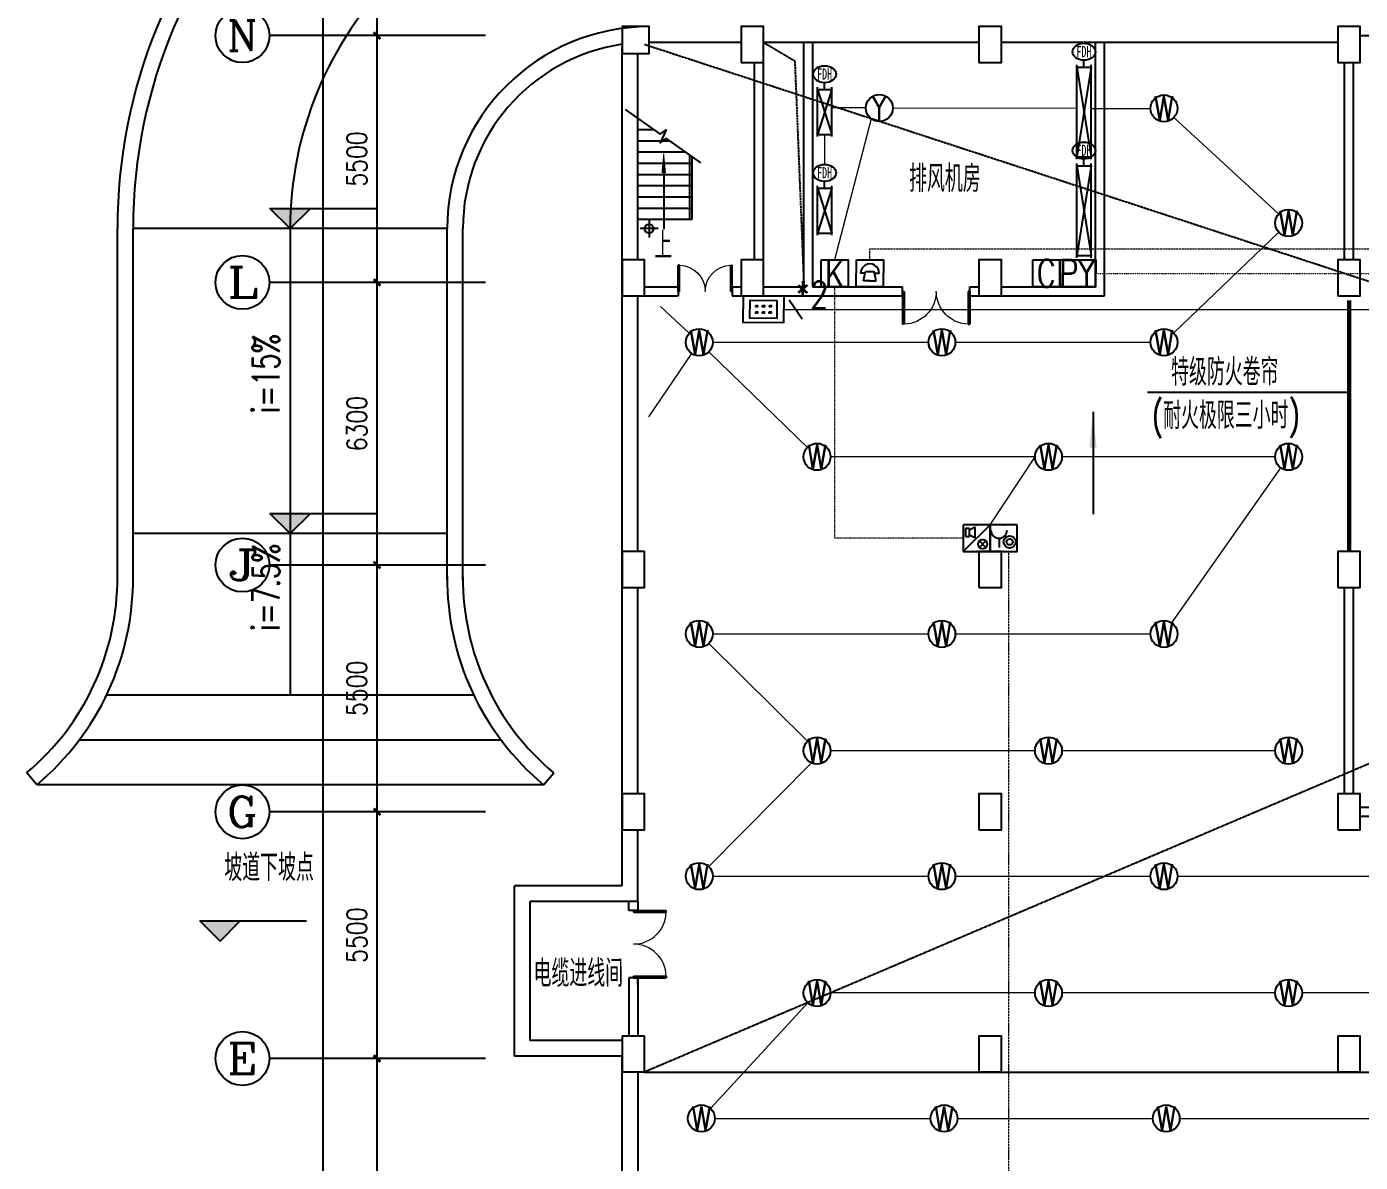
# Model space of a CAD drawing. Extents: x -781653 to 929899, y -292639 to -18670.
# Drawn here: x 170881 to 200604, y -209418 to -184105 of the extents above; entities that cross this region are included whole.
import ezdxf
from ezdxf.enums import TextEntityAlignment as Align

# ---------------------------------------------------------------- set-up
doc = ezdxf.new("R2010")
doc.units = 0
doc.header["$LTSCALE"] = 10
doc.header["$MEASUREMENT"] = 0
for name, pattern in [('ACAD_ISO11W100', [33.5, 12, -3, 12, -3, 0.5, -3]), ('CENTER', [2, 1.25, -0.25, 0.25, -0.25]), ('DASH', [0.35, 0.25, -0.1]), ('DASHDOT', [1, 0.5, -0.25, 0, -0.25]), ('DIVIDE2', [0.625, 0.25, -0.125, 0, -0.125, 0, -0.125])]:
    doc.linetypes.add(name, pattern=pattern)
doc.layers.get('0').update_dxf_attribs({"linetype": 'CONTINUOUS'})
doc.layers.get('Defpoints').update_dxf_attribs({"linetype": 'CONTINUOUS'})
for name, color, linetype in [('A-STAIRS', 9, 'CONTINUOUS'), ('AC-DUCT', 4, 'CONTINUOUS'), ('AXIS', 3, 'CONTINUOUS'), ('AXIS_TEXT', 7, 'CONTINUOUS'), ('COLUMN', 1, 'CONTINUOUS'), ('DIM_ELEV', 3, 'CONTINUOUS'), ('DIM_SYMB', 3, 'CONTINUOUS'), ('DOTE', 8, 'CENTER'), ('HT-TEXT', 7, 'CONTINUOUS'), ('K-防火阀', 7, 'CONTINUOUS'), ('PUB_DIM', 3, 'CONTINUOUS'), ('RD-equip', 3, 'CONTINUOUS'), ('RD-text', 4, 'CONTINUOUS'), ('STAIR', 9, 'CONTINUOUS'), ('TEXT', 7, 'CONTINUOUS'), ('wall', 8, 'CONTINUOUS'), ('WINDOW', 4, 'CONTINUOUS'), ('结构墙', 7, 'CONTINUOUS')]:
    doc.layers.add(name, color=color, linetype=linetype)
doc.layers.add('RD-line', color=2, linetype='CONTINUOUS', lineweight=0)
doc.layers.get('DOTE').off()
doc.styles.add('_TCH_AXIS', font='COMPLEX', dxfattribs={"bigfont": 'GBCBIG'})
doc.styles.add('COMPLEX', font='COMPLEX')
doc.styles.add('DIM_FONT', font='SIMPLEX', dxfattribs={"width": 0.8, "bigfont": 'HZTXT'})
doc.styles.add('FS1', font='txt4', dxfattribs={"width": 0.8, "bigfont": 'fstxt'})
doc.styles.add('FS2', font='tjromans.shx', dxfattribs={"width": 0.8, "bigfont": 'tjhztxt.shx'})
doc.styles.add('K-KHZ', font='', dxfattribs={"width": 0.8})
doc.styles.get("Standard").update_dxf_attribs({"font": 'GBENOR', "bigfont": 'GBCBIG'})
doc.styles.get('K-KHZ').set_extended_font_data('SimSun')
doc.dimstyles.new('DIMN300', dxfattribs={"dimscale": 3, "dimtxt": 300, "dimasz": 100, "dimexe": 250, "dimexo": 300, "dimgap": 150, "dimtad": 1, "dimdec": 0, "dimzin": 0, "dimdsep": 46, "dimtxsty": 'DIM_FONT', "dimblk": 'ARCHTICK', "dimcen": 0.09, "dimclrt": 7, "dimazin": 2, "dimtfac": 1, "dimtdec": 0, "dimtix": 1, "dimtmove": 2, "dimatfit": 3, "dimfxl": 0, "dimtolj": 1, "dimtzin": 0, "dimarcsym": 0})

# ---------------------------------------------------------------- blocks, each defined once
blk = doc.blocks.new('$DorLib2D$00000002')
for p, q in [((-0.5, 0), (-0.5, 0.4875)), ((-0.475, 0.4875), (-0.5, 0.4875)), ((-0.475, 0), (-0.475, 0.4875)), ((0.475, 0), (0.475, 0.4875)), ((0.475, 0.4875), (0.5, 0.4875)), ((0.5, 0), (0.5, 0.4875)), ((-0.5, 0), (-0.475, 0)), ((0.5, 0), (0.475, 0))]:
    blk.add_line(p, q)
at = {"lineweight": 13}
for centre, start, end in [((-0.4875, 0), 0, 88.53072), ((0.4875, 0), 91.46928, 180)]:
    blk.add_arc(centre, 0.4875, start, end, dxfattribs=at)
blk = doc.blocks.new('_ARROW')
blk.add_solid([(0, 0), (-1, 0.1), (-1, -0.1)])
blk = doc.blocks.new('A$C24C54C7C')
at = {"layer": 'DIM_SYMB', "linetype": 'ByBlock'}
blk.add_lwpolyline([(1681, 0), (903, 550), (766, 454), (902, 743), (765, 647), (0, 1188)], dxfattribs=at)
at = {"layer": 'STAIR', "linetype": 'ByBlock'}
for p, q in [((196, 2455), (1396, 2455)), ((196, 1049), (196, 2455)), ((246, 1014), (246, 2455)), ((196, 2205), (1396, 2205)), ((196, 1955), (1396, 1955)), ((196, 1705), (1396, 1705)), ((196, 1455), (1396, 1455)), ((196, 1205), (1396, 1205)), ((330, 955), (1396, 955)), ((683, 705), (1396, 705)), ((1037, 455), (1396, 455))]:
    blk.add_line(p, q, dxfattribs=at)
blk.add_lwpolyline([(821, 1155), (821, 2665)], dxfattribs=at)
blk.add_lwpolyline([(821, 895, 0, 100, 0), (821, 1415, 200, 200, 0)], format="xyseb", dxfattribs=at)
blk = doc.blocks.new('A$C0FE76EBE')
at = {"layer": 'COLUMN'}
for points in [[(-243037, 1447), (-242437, 1447), (-242437, 2047), (-243037, 2047)], [(-240387, 1247), (-239887, 1247), (-239887, 2047), (-240387, 2047)], [(-235087, 1247), (-234587, 1247), (-234587, 2047), (-235087, 2047)], [(-227087, 1247), (-226587, 1247), (-226587, 2047), (-227087, 2047)], [(-243037, -3953), (-242537, -3953), (-242537, -3153), (-243037, -3153)], [(-240387, -3953), (-239887, -3953), (-239887, -3153), (-240387, -3153)], [(-235087, -3953), (-234587, -3953), (-234587, -3153), (-235087, -3153)], [(-227087, -3953), (-226587, -3953), (-226587, -3153), (-227087, -3153)], [(-243037, -10453), (-242537, -10453), (-242537, -9653), (-243037, -9653)], [(-235087, -10453), (-234587, -10453), (-234587, -9653), (-235087, -9653)], [(-227087, -10453), (-226587, -10453), (-226587, -9653), (-227087, -9653)], [(-243037, -15853), (-242537, -15853), (-242537, -15053), (-243037, -15053)], [(-235087, -15853), (-234587, -15853), (-234587, -15053), (-235087, -15053)], [(-227087, -15853), (-226587, -15853), (-226587, -15053), (-227087, -15053)], [(-243037, -21253), (-242537, -21253), (-242537, -20453), (-243037, -20453)], [(-235087, -21253), (-234587, -21253), (-234587, -20453), (-235087, -20453)], [(-227087, -21253), (-226587, -21253), (-226587, -20453), (-227087, -20453)]]:
    blk.add_lwpolyline(points, close=True, dxfattribs=at)
at = {"layer": '结构墙', "linetype": 'ByBlock'}
for p, q in [((-243037, -17103), (-243037, 1603)), ((-240387, 1697), (-242437, 1697)), ((-235087, 1697), (-239887, 1697)), ((-227087, 1697), (-234587, 1697)), ((-242687, -3153), (-242687, 1447)), ((-254287, -10293), (-254287, -2453)), ((-253937, -10294), (-253937, -2453)), ((-246937, -10294), (-246937, -2453)), ((-246587, -10293), (-246587, -2453)), ((-242687, -9653), (-242687, -3953)), ((-242687, -15053), (-242687, -10453)), ((-256084, -14853), (-256309, -14585)), ((-244789, -14853), (-244564, -14585)), ((-242687, -17453), (-242687, -15853)), ((-245437, -20903), (-245437, -17103)), ((-243037, -17103), (-245437, -17103)), ((-245087, -20553), (-245087, -17453)), ((-242687, -17453), (-245087, -17453)), ((-243037, -20553), (-245087, -20553)), ((-243037, -20903), (-245437, -20903)), ((-243037, -36930), (-243037, -20903)), ((-242687, -21253), (-242687, -26953))]:
    blk.add_line(p, q, dxfattribs=at)
for centre, radius, start, end in [((-242437, -2453), 11850, 92.9023, 180), ((-242437, -2453), 11500, 90, 180), ((-242437, -2453), 4500, 90, 180), ((-242437, -2453), 4150, 98.3129, 180), ((-259937, -10253), 5650, 309.9445, 0.3907), ((-259937, -10253), 6000, 309.9445, 0.3907), ((-240937, -10253), 6000, 179.6093, 230.0565), ((-240937, -10253), 5650, 179.6093, 230.0566)]:
    blk.add_arc(centre, radius, start, end, dxfattribs=at)
blk = doc.blocks.new('_ArchTick')
at = {"color": 0, "linetype": 'ByBlock', "const_width": 0.4}
blk.add_lwpolyline([(-0.5, -0.5), (0.5, 0.5)], dxfattribs=at)
blk = doc.blocks.new('*D66')
at = {"layer": 'Defpoints', "color": 0}
for p in [(2400, 109541), (6471, 109541), (6471, 11541)]:
    blk.add_point(p, dxfattribs=at)
at = {"layer": 'PUB_DIM', "color": 0, "lineweight": -2}
for p, q in [((6021, 109541), (2025, 109541)), ((2400, 11541), (2400, 109541)), ((6021, 11541), (2025, 11541))]:
    blk.add_line(p, q, dxfattribs=at)
at = {"layer": 'PUB_DIM', "color": 0, "lineweight": -2, "xscale": 150, "yscale": 150, "zscale": 150}
for p, rotation in [((2400, 109541), 90), ((2400, 11541), 270)]:
    blk.add_blockref('_ArchTick', p, dxfattribs=dict(at, rotation=rotation))
at = {"layer": 'PUB_DIM', "color": 7, "insert": (1950, 60541), "char_height": 450, "attachment_point": 5, "rotation": 90, "style": 'DIM_FONT'}
blk.add_mtext('\\A1;98000', dxfattribs=at)
blk = doc.blocks.new('*D67')
at = {"layer": 'Defpoints', "color": 0}
for p in [(3600, 63141), (6471, 63141), (6471, 57641)]:
    blk.add_point(p, dxfattribs=at)
at = {"layer": 'PUB_DIM', "color": 0, "lineweight": -2}
for p, q in [((6021, 63141), (3225, 63141)), ((3600, 57641), (3600, 63141)), ((6021, 57641), (3225, 57641))]:
    blk.add_line(p, q, dxfattribs=at)
at = {"layer": 'PUB_DIM', "color": 0, "lineweight": -2, "xscale": 150, "yscale": 150, "zscale": 150}
for p, rotation in [((3600, 63141), 90), ((3600, 57641), 270)]:
    blk.add_blockref('_ArchTick', p, dxfattribs=dict(at, rotation=rotation))
at = {"layer": 'PUB_DIM', "color": 7, "insert": (3150, 60391), "char_height": 450, "attachment_point": 5, "rotation": 90, "style": 'DIM_FONT'}
blk.add_mtext('\\A1;5500', dxfattribs=at)
blk = doc.blocks.new('*D68')
at = {"layer": 'Defpoints', "color": 0}
for p in [(3600, 57641), (6471, 57641), (6471, 52141)]:
    blk.add_point(p, dxfattribs=at)
at = {"layer": 'PUB_DIM', "color": 0, "lineweight": -2}
for p, q in [((6021, 57641), (3225, 57641)), ((3600, 52141), (3600, 57641)), ((6021, 52141), (3225, 52141))]:
    blk.add_line(p, q, dxfattribs=at)
at = {"layer": 'PUB_DIM', "color": 0, "lineweight": -2, "xscale": 150, "yscale": 150, "zscale": 150}
for p, rotation in [((3600, 57641), 90), ((3600, 52141), 270)]:
    blk.add_blockref('_ArchTick', p, dxfattribs=dict(at, rotation=rotation))
at = {"layer": 'PUB_DIM', "color": 7, "insert": (3150, 54891), "char_height": 450, "attachment_point": 5, "rotation": 90, "style": 'DIM_FONT'}
blk.add_mtext('\\A1;5500', dxfattribs=at)
blk = doc.blocks.new('*D69')
at = {"layer": 'Defpoints', "color": 0}
for p in [(3600, 52141), (6471, 52141), (6471, 45841)]:
    blk.add_point(p, dxfattribs=at)
at = {"layer": 'PUB_DIM', "color": 0, "lineweight": -2}
for p, q in [((6021, 52141), (3225, 52141)), ((3600, 45841), (3600, 52141)), ((6021, 45841), (3225, 45841))]:
    blk.add_line(p, q, dxfattribs=at)
at = {"layer": 'PUB_DIM', "color": 0, "lineweight": -2, "xscale": 150, "yscale": 150, "zscale": 150}
for p, rotation in [((3600, 52141), 90), ((3600, 45841), 270)]:
    blk.add_blockref('_ArchTick', p, dxfattribs=dict(at, rotation=rotation))
at = {"layer": 'PUB_DIM', "color": 7, "insert": (3150, 48991), "char_height": 450, "attachment_point": 5, "rotation": 90, "style": 'DIM_FONT'}
blk.add_mtext('\\A1;6300', dxfattribs=at)
blk = doc.blocks.new('*D70')
at = {"layer": 'Defpoints', "color": 0}
for p in [(3600, 45841), (6471, 45841), (6471, 40341)]:
    blk.add_point(p, dxfattribs=at)
at = {"layer": 'PUB_DIM', "color": 0, "lineweight": -2}
for p, q in [((6021, 45841), (3225, 45841)), ((3600, 40341), (3600, 45841)), ((6021, 40341), (3225, 40341))]:
    blk.add_line(p, q, dxfattribs=at)
at = {"layer": 'PUB_DIM', "color": 0, "lineweight": -2, "xscale": 150, "yscale": 150, "zscale": 150}
for p, rotation in [((3600, 45841), 90), ((3600, 40341), 270)]:
    blk.add_blockref('_ArchTick', p, dxfattribs=dict(at, rotation=rotation))
at = {"layer": 'PUB_DIM', "color": 7, "insert": (3150, 43091), "char_height": 450, "attachment_point": 5, "rotation": 90, "style": 'DIM_FONT'}
blk.add_mtext('\\A1;5500', dxfattribs=at)
blk = doc.blocks.new('*D71')
at = {"layer": 'Defpoints', "color": 0}
for p in [(3600, 40341), (6471, 40341), (6471, 34841)]:
    blk.add_point(p, dxfattribs=at)
at = {"layer": 'PUB_DIM', "color": 0, "lineweight": -2}
for p, q in [((6021, 40341), (3225, 40341)), ((3600, 34841), (3600, 40341)), ((6021, 34841), (3225, 34841))]:
    blk.add_line(p, q, dxfattribs=at)
at = {"layer": 'PUB_DIM', "color": 0, "lineweight": -2, "xscale": 150, "yscale": 150, "zscale": 150}
for p, rotation in [((3600, 40341), 90), ((3600, 34841), 270)]:
    blk.add_blockref('_ArchTick', p, dxfattribs=dict(at, rotation=rotation))
at = {"layer": 'PUB_DIM', "color": 7, "insert": (3150, 37591), "char_height": 450, "attachment_point": 5, "rotation": 90, "style": 'DIM_FONT'}
blk.add_mtext('\\A1;5500', dxfattribs=at)
blk = doc.blocks.new('*D72')
at = {"layer": 'Defpoints', "color": 0}
for p in [(3600, 34841), (6471, 34841), (6471, 28541)]:
    blk.add_point(p, dxfattribs=at)
at = {"layer": 'PUB_DIM', "color": 0, "lineweight": -2}
for p, q in [((6021, 34841), (3225, 34841)), ((3600, 28541), (3600, 34841)), ((6021, 28541), (3225, 28541))]:
    blk.add_line(p, q, dxfattribs=at)
at = {"layer": 'PUB_DIM', "color": 0, "lineweight": -2, "xscale": 150, "yscale": 150, "zscale": 150}
for p, rotation in [((3600, 34841), 90), ((3600, 28541), 270)]:
    blk.add_blockref('_ArchTick', p, dxfattribs=dict(at, rotation=rotation))
at = {"layer": 'PUB_DIM', "color": 7, "insert": (3150, 31691), "char_height": 450, "attachment_point": 5, "rotation": 90, "style": 'DIM_FONT'}
blk.add_mtext('\\A1;6300', dxfattribs=at)
blk = doc.blocks.new('_AXISO')
blk.add_circle((0, 0), 0.5)
at = {"layer": 'AXIS_TEXT', "style": 'COMPLEX', "width": 1.041667}
blk.add_attdef('A', text='', height=0.56, dxfattribs=at).set_placement((-0.25, -0.28), (0.25, -0.28), align=Align.FIT)
blk = doc.blocks.new('A$C0684325B')
at = {"layer": 'PUB_DIM'}
blk.add_hatch(color=256, dxfattribs=at).paths.add_polyline_path([(600, 300), (0, 300), (300, 0)])
for p, q in [((0, 300), (1584, 300)), ((300, 0), (0, 300)), ((300, 0), (600, 300))]:
    blk.add_line(p, q, dxfattribs=at)
blk = doc.blocks.new('A$C53C91F33')
at = {"layer": 'PUB_DIM'}
for p, q in [((200, 400), (200, 0)), ((400, 200), (0, 200))]:
    blk.add_line(p, q, dxfattribs=at)
blk.add_circle((200, 200), 100, dxfattribs=at)
blk = doc.blocks.new('yy')
at = {"layer": 'RD-equip'}
blk.add_circle((0, 0), 200, dxfattribs=at)
at = {"layer": 'RD-equip', "color": 4, "style": 'FS1', "width": 0.8}
blk.add_attdef('Y', text='', height=360, dxfattribs=at).set_placement((0, 0), align=Align.MIDDLE)
blk = doc.blocks.new('$equip$00001630')
for p, q in [((-0.5, 0), (-0.5, -1)), ((0.5, 0), (-0.5, 0)), ((0.5, -1), (0.5, 0)), ((-0.169, -0.5), (-0.169, -0.85)), ((-0.5, -1), (0.5, -1))]:
    blk.add_line(p, q)
for radius in [0.226, 0.113]:
    blk.add_circle((0.227, -0.64), radius)
blk.add_arc((-0.169, -0.2), 0.3, 180, 0)
for p in [(0, 0), (-0.5, -0.5), (0.5, -0.5), (0, -1)]:
    blk.add_point(p)
at = {"flags": 9}
blk.add_attdef('A', (0, 0), '', height=0.00002, dxfattribs=at)
blk.add_attdef('B', text='', height=0.4, dxfattribs=at).set_placement((0.884, -0.7), align=Align.MIDDLE_CENTER)
blk = doc.blocks.new('$equip$00001636')
for p, q in [((0.5, 0), (-0.5, 0)), ((0.5, 0), (-0.5, -1)), ((-0.5, 0), (-0.5, -1)), ((0.5, -1), (0.5, 0)), ((-0.417, -0.135, 0), (-0.417, -0.435, 0)), ((-0.269, -0.135, 0), (-0.417, -0.135, 0)), ((-0.417, -0.435, 0), (-0.269, -0.435, 0)), ((-0.269, -0.185, 0), (-0.069, -0.085, 0)), ((-0.269, -0.435, 0), (-0.269, -0.135, 0)), ((-0.069, -0.485, 0), (-0.269, -0.385, 0)), ((-0.069, -0.085, 0), (-0.069, -0.485, 0)), ((0.105, -0.602), (0.344, -0.841)), ((0.105, -0.841), (0.344, -0.602)), ((-0.5, -1), (0.5, -1))]:
    blk.add_line(p, q)
blk.add_circle((0.225, -0.722), 0.169)
for p in [(0, 0), (-0.5, -0.5), (0.5, -0.5), (0, -1)]:
    blk.add_point(p)
at = {"flags": 9}
blk.add_attdef('A', (0, 0), '', height=0.00002, dxfattribs=at)
blk.add_attdef('B', text='', height=0.4, dxfattribs=at).set_placement((0.884, -0.7), align=Align.MIDDLE_CENTER)
blk = doc.blocks.new('sdfgsdgsdgdsg')
at = {"layer": 'RD-equip', "xscale": 600, "yscale": 600, "zscale": 600, "rotation": 359.9999999999889}
for name, p in [('$equip$00001636', (-300, 600)), ('$equip$00001630', (300, 600))]:
    blk.add_blockref(name, p, dxfattribs=at)
blk = doc.blocks.new('XFDH')
at = {"color": 4}
for p, q in [((-73, 0), (-139, 0)), ((-94, -111), (-67, 29)), ((-67, 29), (62, 29)), ((94, -111), (62, 29)), ((139, 0), (71, 0)), ((0, -111), (-94, -111)), ((0, -111), (94, -111))]:
    blk.add_line(p, q, dxfattribs=at)
blk.add_ellipse((0, 0), major_axis=(98.3, 98.3), ratio=1, start_param=5.497787, end_param=8.63938, dxfattribs=at)
at = {"layer": 'RD-equip'}
blk.add_lwpolyline([(-201, 200), (199, 200), (199, -200), (-201, -200)], close=True, dxfattribs=at)
blk = doc.blocks.new('FI1000K')
at = {"layer": 'K-防火阀'}
for p, q in [((0, -50), (0, 1050)), ((320, 1000), (0, 0)), ((0, 1000), (320, 0)), ((0, 1000), (320, 1000)), ((160, 1000), (160, 1150)), ((320, -50), (320, 1050)), ((0, 0), (320, 0))]:
    blk.add_line(p, q, dxfattribs=at)
at = {"layer": 'K-防火阀', "const_width": 25}
blk.add_lwpolyline([(148, 500, 1), (172, 500, 1)], format="xyb", close=True, dxfattribs=at)
at = {"layer": 'K-防火阀'}
blk.add_ellipse((160, 1340), major_axis=(255, 0), ratio=0.74203, dxfattribs=at)
at = {"layer": 'K-防火阀', "style": 'K-KHZ', "width": 0.65, "flags": 4}
blk.add_attdef('F', text='', height=250, dxfattribs=at).set_placement((160, 1220), align=Align.CENTER)
blk = doc.blocks.new('FI2000K')
at = {"layer": 'K-防火阀'}
for p, q in [((160, 2000), (160, 2150)), ((0, -50), (0, 2050)), ((320, 2000), (0, 0)), ((0, 2000), (320, 0)), ((0, 2000), (320, 2000)), ((320, -50), (320, 2050)), ((0, 0), (320, 0))]:
    blk.add_line(p, q, dxfattribs=at)
at = {"layer": 'K-防火阀', "const_width": 25}
blk.add_lwpolyline([(148, 1001, 1), (172, 1001, 1)], format="xyb", close=True, dxfattribs=at)
at = {"layer": 'K-防火阀'}
blk.add_ellipse((160, 2340), major_axis=(255, 0), ratio=0.74203, dxfattribs=at)
at = {"layer": 'K-防火阀', "style": 'K-KHZ', "width": 0.65, "flags": 4}
blk.add_attdef('F', text='', height=250, dxfattribs=at).set_placement((160, 2220), align=Align.CENTER)
blk = doc.blocks.new('dafsdgdgdfgh')
at = {"layer": 'RD-equip'}
blk.add_lwpolyline([(300, 400), (300, 0), (-300, 0), (-300, 400)], close=True, dxfattribs=at)
at = {"layer": 'RD-text'}
for points in [[(200, 333), (200, 67), (-200, 67), (-200, 333)], [(-113, 257), (-87, 257), (-87, 237), (-113, 237)], [(-13, 257), (13, 257), (13, 237), (-13, 237)], [(87, 257), (113, 257), (113, 237), (87, 237)], [(-113, 163), (-87, 163), (-87, 143), (-113, 143)], [(-13, 163), (13, 163), (13, 143), (-13, 143)], [(87, 163), (113, 163), (113, 143), (87, 143)]]:
    blk.add_lwpolyline(points, close=True, dxfattribs=at)
blk = doc.blocks.new('A$C35934B5C')
at = {"layer": 'AXIS'}
for p, q in [((6020.9, 57640.6), (1200, 57640.6)), ((6020.9, 52140.6), (1200, 52140.6)), ((6020.9, 45840.6), (1200, 45840.6)), ((6020.9, 40340.6), (1200, 40340.6)), ((6020.9, 34840.6), (1200, 34840.6))]:
    blk.add_line(p, q, dxfattribs=at)
at = {"layer": 'AXIS', "linetype": 'ByBlock'}
ref = blk.add_blockref('_AXISO', (600, 57640.6), dxfattribs=dict(at, xscale=1200, yscale=1200, zscale=1200))
ref.add_attrib('A', 'N', dxfattribs={"layer": 'AXIS_TEXT', "linetype": 'ByBlock', "height": 678.8, "style": '_TCH_AXIS', "width": 1.105263}).set_placement((260.6, 57301.2), (939.4, 57301.2), align=Align.FIT)
ref = blk.add_blockref('_AXISO', (600, 52140.6), dxfattribs=dict(at, xscale=1200, yscale=1200, zscale=1200))
ref.add_attrib('A', 'L', dxfattribs={"layer": 'AXIS_TEXT', "linetype": 'ByBlock', "height": 678.8, "style": '_TCH_AXIS', "width": 1.4}).set_placement((260.6, 51801.2), (939.4, 51801.2), align=Align.FIT)
ref = blk.add_blockref('_AXISO', (600, 45840.6), dxfattribs=dict(at, xscale=1200, yscale=1200, zscale=1200))
ref.add_attrib('A', 'J', dxfattribs={"layer": 'AXIS_TEXT', "linetype": 'ByBlock', "height": 678.8, "style": '_TCH_AXIS', "width": 1.909091}).set_placement((260.6, 45501.2), (939.4, 45501.2), align=Align.FIT)
ref = blk.add_blockref('_AXISO', (600, 40340.6), dxfattribs=dict(at, xscale=1200, yscale=1200, zscale=1200))
ref.add_attrib('A', 'G', dxfattribs={"layer": 'AXIS_TEXT', "linetype": 'ByBlock', "height": 678.8, "style": '_TCH_AXIS', "width": 1.166667}).set_placement((260.6, 40001.2), (939.4, 40001.2), align=Align.FIT)
ref = blk.add_blockref('_AXISO', (600, 34840.6), dxfattribs=dict(at, xscale=1200, yscale=1200, zscale=1200))
ref.add_attrib('A', 'E', dxfattribs={"layer": 'AXIS_TEXT', "linetype": 'ByBlock', "height": 678.8, "style": '_TCH_AXIS', "width": 1.3125}).set_placement((260.6, 34501.2), (939.4, 34501.2), align=Align.FIT)
at = {"layer": 'PUB_DIM'}
for p1, p2, distance, picture, middle in [((6470.9, 11540.6), (6470.9, 109540.6), 4070.9, '*D66', (1950, 60540.6)), ((6470.9, 57640.6), (6470.9, 63140.6), 2870.9, '*D67', (3150, 60390.6)), ((6470.9, 52140.6), (6470.9, 57640.6), 2870.9, '*D68', (3150, 54890.6)), ((6470.9, 45840.6), (6470.9, 52140.6), 2870.9, '*D69', (3150, 48990.6)), ((6470.9, 40340.6), (6470.9, 45840.6), 2870.9, '*D70', (3150, 43090.6)), ((6470.9, 34840.6), (6470.9, 40340.6), 2870.9, '*D71', (3150, 37590.6)), ((6470.9, 28540.6), (6470.9, 34840.6), 2870.9, '*D72', (3150, 31690.6))]:
    dim = blk.add_aligned_dim(p1=p1, p2=p2, distance=distance, dimstyle='DIMN300', override={"dimscale": 1.5}, dxfattribs=at)
    dim.commit()
    dim.dimension.update_dxf_attribs({"geometry": picture, "text_midpoint": middle})

msp = doc.modelspace()

# ---------------------------------------------------------------- linework, layer by layer
at = {"layer": 'A-STAIRS', "linetype": 'DASH', "ltscale": 5}
for p, q in [((238703.8, -184405.1), (184653.8, -207405.1)), ((254653.8, -207405.1), (184653.8, -184506.4))]:
    msp.add_line(p, q, dxfattribs=at)
at = {"layer": 'DIM_ELEV', "linetype": 'ByBlock'}
msp.add_lwpolyline([(194646.3, -192688.3), (194646.3, -194967.9)], dxfattribs=at)
at = {"layer": 'HT-TEXT'}
msp.add_line((195857.4, -192255.2, 0), (200353.8, -192255.2, 0), dxfattribs=at)
at = {"layer": 'RD-equip', "color": 4}
msp.add_line((187874.5, -190196.4), (188165.4, -190619), dxfattribs=at)
at = {"layer": 'RD-equip'}
for points in [[(188588.1, -189303), (189188.1, -189305.2), (189185.9, -189905.1), (188585.9, -189903)], [(193306, -189300), (193906, -189302.2), (193903.8, -189902.2), (193303.8, -189900)], [(193906, -189302.2), (194706, -189305.2), (194703.8, -189905.1), (193903.8, -189902.2)]]:
    msp.add_lwpolyline(points, close=True, dxfattribs=at)
at = {"layer": 'RD-line'}
for p, q in [((189582.7, -185917.7), (188823.8, -185917.7)), ((190182.7, -185917.7), (194283.8, -185924.9)), ((194603.8, -185925.5), (195927.4, -185927.8)), ((189703.4, -186158.2), (188888.1, -189304.1)), ((196448.3, -186130.8), (198783.3, -188277.9)), ((188663.8, -186505.1), (188663.8, -187176)), ((194443.8, -187005.6), (194443.8, -187055.6)), ((198787.5, -188688.5), (196444.1, -190932.8)), ((185003.8, -190345.1), (185649, -190937.4)), ((187752, -190407.7), (225007.6, -190407.7)), ((184743.8, -192803.7), (185701.8, -191388.7)), ((186085.1, -191349.4), (188281.6, -193484.3)), ((186170, -191140.3), (190977.9, -191140.3)), ((191577.9, -191140.3), (195927.4, -191140.3)), ((193354.1, -193693.4), (188796.7, -193693.4)), ((192353, -195206.1), (193354.1, -193693.4)), ((198704.1, -193693.4), (193954.1, -193693.4)), ((196400.1, -197394.9), (198831.5, -193938.8)), ((186170, -197640.3), (190977.9, -197640.3)), ((191577.9, -197640.3), (195927.4, -197640.3)), ((186083.1, -197851.4), (188283.6, -200032.2)), ((193354.1, -200243.4), (188796.7, -200243.4)), ((198704.1, -200243.4), (193954.1, -200243.4)), ((186081.2, -202827.2), (188371.6, -200516.1)), ((186170, -203040.3), (190977.9, -203040.3)), ((191577.9, -203040.3), (195927.4, -203040.3)), ((196527.4, -203040.3), (201674, -203040.3)), ((193354.1, -205643.4), (188796.7, -205643.4)), ((198704.1, -205643.4), (193954.1, -205643.4)), ((204004.1, -205643.4), (199304.1, -205643.4)), ((188293.4, -205864), (186123.3, -208219.6)), ((186220, -208440.3), (191027.9, -208440.3)), ((191627.9, -208440.3), (195977.4, -208440.3)), ((196577.4, -208440.3), (201724, -208440.3))]:
    msp.add_line(p, q, dxfattribs=at)
at = {"layer": 'RD-line', "color": 1, "linetype": 'DASH'}
for p, q in [((189674.7, -189303.5), (189674.7, -189059.2)), ((189674.7, -189059.2), (225007.6, -189059.2))]:
    msp.add_line(p, q, dxfattribs=at)
at = {"layer": 'RD-line', "color": 1, "linetype": 'DIVIDE2'}
msp.add_line((194704.9, -189605.1), (225007.6, -189605.1), dxfattribs=at)
at = {"layer": 'RD-line', "color": 1, "linetype": 'DASHDOT'}
for p in [(188885.9, -189904.1), (191752.9, -195505.9)]:
    msp.add_line(p, (188885.9, -195505.9), dxfattribs=at)
at = {"layer": 'RD-line', "color": 1, "linetype": 'ACAD_ISO11W100', "ltscale": 0.05}
msp.add_line((192765.5, -195806.2), (192765.5, -212804.9), dxfattribs=at)
at = {"layer": 'STAIR'}
for p, q in [((200603.8, -184305.1), (208103.8, -184305.1)), ((180253.8, -188605.1), (173253.8, -188605.1)), ((180253.8, -195405.1), (173253.8, -195405.1)), ((180846.4, -199005.1), (172661.2, -199005.1)), ((181453.8, -200005.1), (172053.8, -200005.1)), ((182401.5, -201005.1), (171106, -201005.1)), ((184653.8, -207405.1), (255853.8, -207405.1))]:
    msp.add_line(p, q, dxfattribs=at)
msp.add_lwpolyline([(213567.8, -180605.1), (184753.8, -180605.1, 0.4142136), (176753.8, -188605.1), (176753.8, -198986.1)], format="xyb", dxfattribs=at)
at = {"layer": 'STAIR', "linetype": 'DASH'}
msp.add_lwpolyline([(187303.8, -184455.1), (188000.3, -184867.5), (188203.8, -189905.1)], dxfattribs=at)
at = {"layer": 'wall', "linetype": 'ByBlock'}
for p, q in [((188203.8, -189905.1), (188203.8, -184455.1)), ((188403.8, -189905.1), (188403.8, -184455.1)), ((194703.8, -189905.1), (194703.8, -184455.1)), ((194903.8, -190105.1), (194903.8, -184455.1)), ((187103.8, -189305.1), (187103.8, -184905.1)), ((187303.8, -189305.1), (187303.8, -184905.1)), ((200253.8, -189305.1), (200253.8, -184905.1)), ((200453.8, -189305.1), (200453.8, -184905.1)), ((184653.8, -189905.1), (185403.8, -189905.1)), ((185403.8, -189905.1), (185403.8, -190105.1)), ((186603.8, -189905.1), (186603.8, -190105.1)), ((186603.8, -189905.1), (186803.8, -189905.1)), ((187303.8, -189905.1), (188203.8, -189905.1)), ((188103.8, -189905.1), (188203.8, -189905.1)), ((188403.8, -189905.1), (190403.8, -189905.1)), ((190403.8, -190105.1), (190403.8, -189905.1)), ((191903.8, -190105.1), (191903.8, -189905.1)), ((191903.8, -189905.1), (192103.8, -189905.1)), ((192603.8, -189905.1), (194703.8, -189905.1)), ((184653.8, -190105.1), (185403.8, -190105.1)), ((186603.8, -190105.1), (190403.8, -190105.1)), ((191903.8, -190105.1), (192103.8, -190105.1)), ((192603.8, -190105.1), (194903.8, -190105.1)), ((200253.8, -201205.1), (200253.8, -196605.1)), ((200453.8, -201205.1), (200453.8, -196605.1)), ((200603.8, -201505.1), (208103.8, -201505.1)), ((200603.8, -201705.1), (208103.8, -201705.1)), ((184303.8, -203804.4), (184303.8, -203604.4)), ((184503.8, -203804.4), (184303.8, -203804.4)), ((184503.8, -203604.4), (184503.8, -203804.4)), ((184303.8, -205304.4), (184303.8, -206604.4)), ((184503.8, -205304.4), (184303.8, -205304.4)), ((184503.8, -205304.4), (184503.8, -206604.4)), ((184503.8, -205454.4), (184503.8, -205304.4))]:
    msp.add_line(p, q, dxfattribs=at)
at = {"layer": 'WINDOW', "linetype": 'DASH', "ltscale": 2, "const_width": 100}
msp.add_lwpolyline([(200353.8, -190205.1), (200353.8, -195805.1)], dxfattribs=at)
at = {"layer": '结构墙', "linetype": 'ByBlock'}
for p, q in [((173253.8, -196405.1), (173253.8, -188605.1)), ((180253.8, -196405.3), (180253.8, -188605.1))]:
    msp.add_line(p, q, dxfattribs=at)

# ---------------------------------------------------------------- block references
at = {"xscale": 1.499999999994472, "yscale": 1.500000000006764, "zscale": 1.5, "rotation": 359.6744211905401}
msp.add_blockref('dafsdgdgdfgh', (187300.3, -190705.1), dxfattribs=at)
at = {"layer": 'A-STAIRS', "linetype": 'ByBlock', "rotation": 180}
msp.add_blockref('A$C24C54C7C', (185900.2, -185950), dxfattribs=at)
at = {"layer": 'AC-DUCT'}
for name, p in [('FI2000K', (194283.8, -187005.6)), ('FI1000K', (188503.8, -186505.1)), ('FI2000K', (194283.8, -189205.6)), ('FI1000K', (188503.8, -188705.1))]:
    msp.add_blockref(name, p, dxfattribs=at).add_auto_attribs({'F': 'FDH'})
at = {"layer": 'DIM_ELEV', "linetype": 'ByBlock', "xscale": -800, "yscale": 799.9999999998568, "zscale": 799.9999999999998, "rotation": 270.0000001267329}
msp.add_blockref('_ARROW', (194646.3, -192688.3), dxfattribs=at)
at = {"layer": 'DOTE', "color": 3}
msp.add_blockref('A$C35934B5C', (175089.6, -241945.8), dxfattribs=at)
at = {"layer": 'PUB_DIM', "xscale": 1.5, "yscale": 1.5, "zscale": 1.5}
for p in [(176303.8, -188605.1), (176303.8, -195405.1), (174740.5, -204489.1)]:
    msp.add_blockref('A$C0684325B', p, dxfattribs=at)
at = {"layer": 'PUB_DIM'}
msp.add_blockref('A$C53C91F33', (184553.8, -188805.1), dxfattribs=at)
at = {"layer": 'RD-equip', "xscale": 1.5, "yscale": 1.5, "zscale": 1.5}
for p, values in [((189882.7, -185917.7), {'Y': 'Y'}), ((196227.4, -185927.8), {'Y': 'W'}), ((199004.1, -188481), {'Y': 'W'}), ((185870, -191140.3), {'Y': 'W'}), ((191277.9, -191140.3), {'Y': 'W'}), ((196227.4, -191140.3), {'Y': 'W'}), ((188496.7, -193693.4), {'Y': 'W'}), ((193654.1, -193693.4), {'Y': 'W'}), ((199004.1, -193693.4), {'Y': 'W'}), ((185870, -197640.3), {'Y': 'W'}), ((191277.9, -197640.3), {'Y': 'W'}), ((196227.4, -197640.3), {'Y': 'W'}), ((188496.7, -200243.4), {'Y': 'W'}), ((193654.1, -200243.4), {'Y': 'W'}), ((199004.1, -200243.4), {'Y': 'W'}), ((185870, -203040.3), {'Y': 'W'}), ((191277.9, -203040.3), {'Y': 'W'}), ((196227.4, -203040.3), {'Y': 'W'}), ((188496.7, -205643.4), {'Y': 'W'}), ((193654.1, -205643.4), {'Y': 'W'}), ((199004.1, -205643.4), {'Y': 'W'}), ((185920, -208440.3), {'Y': 'W'}), ((191327.9, -208440.3), {'Y': 'W'}), ((196277.4, -208440.3), {'Y': 'W'})]:
    msp.add_blockref('yy', p, dxfattribs=at).add_auto_attribs(values)
at = {"layer": 'RD-equip', "xscale": 1.499999999995052, "yscale": 1.5, "zscale": 1.5, "rotation": 359.6879410014491}
msp.add_blockref('XFDH', (189674.6, -189603.5), dxfattribs=at)
at = {"layer": 'RD-line', "rotation": 359.9806934710971}
msp.add_blockref('sdfgsdgsdgdsg', (192352.8, -195806.1), dxfattribs=at)
at = {"layer": 'WINDOW', "linetype": 'ByBlock'}
for p, xscale, yscale, zscale, rotation in [((186003.8, -190005.1), -1200, 1200, 1200, 359.9999999999984), ((191153.8, -190005.1), -1500, 1500, 1500, 180), ((184403.8, -204554.4), -1500, -1500, -1500, 89.99999999998553)]:
    msp.add_blockref('$DorLib2D$00000002', p, dxfattribs=dict(at, xscale=xscale, yscale=yscale, zscale=zscale, rotation=rotation))
at = {"layer": '结构墙'}
msp.add_blockref('A$C0FE76EBE', (427190.6, -186151.8), dxfattribs=at)

# ---------------------------------------------------------------- texts
at = {"layer": 'RD-equip', "color": 4, "style": 'FS1', "width": 0.8}
for tag, p in [('K', (188887, -189604.1)), ('C', (193604.9, -189601.1)), ('PY', (194288.7, -189603.6)), ('*2', (188380.6, -190079.2))]:
    msp.add_attdef(tag, text='K', height=600, rotation=359.79056, dxfattribs=at).set_placement(p, align=Align.MIDDLE)
at = {"layer": 'TEXT', "style": 'FS2', "width": 0.7}
for s, rotation, p in [('排风机房', 359.83888, (190545.8, -187789.5)), ('上', 0.16112, (184871.6, -189280.8)), ('i=15%', 90, (176513.5, -192720.7)), ('(耐火极限三小时)', 0.16112, (195957.9, -193076.6)), ('i=7.5%', 90, (176513.5, -197571.2)), ('坡道下坡点', 0.16112, (175287.6, -203153.1)), ('电缆进线间', 0.16112, (182179, -205509.8))]:
    msp.add_text(s, height=600, rotation=rotation, dxfattribs=at).set_placement(p)
msp.add_text('特级防火卷帘', height=600, rotation=0.16112, dxfattribs=at).set_placement((197583.5, -192103.4, 0), align=Align.CENTER)

doc.saveas('drawing.dxf')
